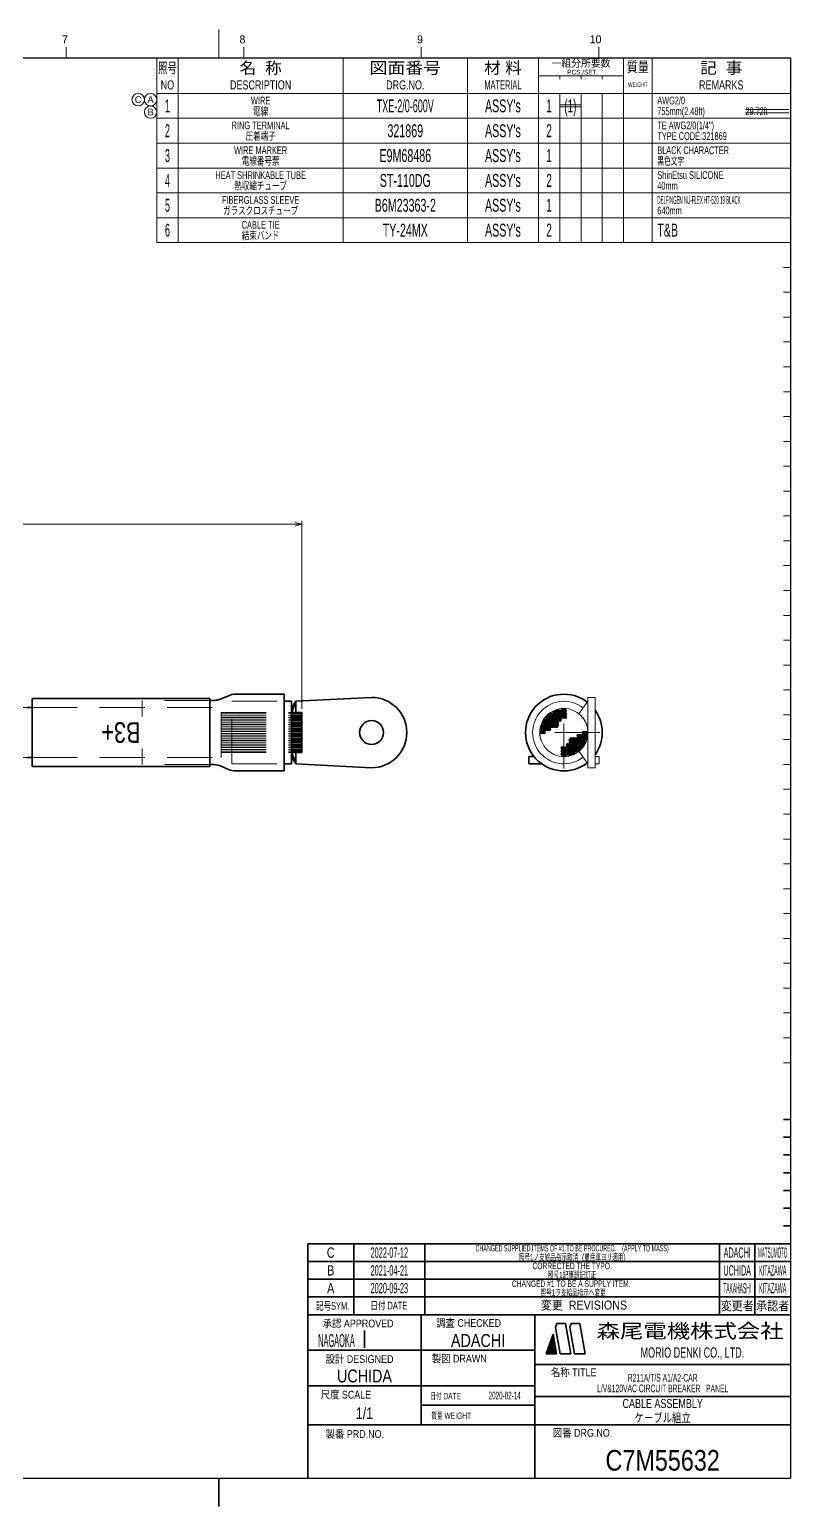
# Model space of a CAD drawing. Header units: millimetres. Extents: x 7 to 587, y 2 to 418.
# Drawn here: x 372.7 to 587, y 2 to 418 of the extents above; entities that cross this region are included whole.
import ezdxf
from ezdxf.enums import TextEntityAlignment as Align

# ---------------------------------------------------------------- set-up
doc = ezdxf.new("R2010")
doc.units = ezdxf.units.MM
doc.linetypes.add('DASHDOT', pattern=[25.3, 12.7, -6.3, 0, -6.3])
doc.linetypes.add('DASHED', pattern=[19, 12.7, -6.3])
for name, color, linetype in [('ケーブル', 7, 'Continuous'), ('ワイヤーマーカ', 7, 'Continuous'), ('収縮チューブ', 7, 'Continuous'), ('図面枠C7M', 7, 'Continuous'), ('寸法', 7, 'Continuous'), ('端子', 7, 'Continuous'), ('表題、部品表_01', 7, 'Continuous'), ('表題、部品表_02', 7, 'Continuous'), ('表題、部品表_03', 7, 'Continuous'), ('訂正記号', 7, 'Continuous')]:
    doc.layers.add(name, color=color, linetype=linetype)
doc.styles.add('HG丸ｺﾞｼｯｸM-PRO', font='')
doc.styles.get('HG丸ｺﾞｼｯｸM-PRO').set_extended_font_data('HG丸ｺﾞｼｯｸM-PRO')

# ---------------------------------------------------------------- blocks, each defined once
blk = doc.blocks.new('BLKF024')
at = {"layer": '図面枠C7M', "color": 3, "linetype": 'Continuous', "lineweight": 35}
for p, q in [((30.067393, 143.236108), (30.09438, 143.263095)), ((30.188706, 143.216), (30.264271, 143.291564)), ((30.310019, 143.195891), (30.434161, 143.320033)), ((30.431331, 143.175782), (30.604052, 143.348503)), ((30.552644, 143.155673), (30.773942, 143.376972)), ((30.673956, 143.135565), (30.943833, 143.405441)), ((30.795269, 143.115456), (31.113723, 143.43391)), ((30.916582, 143.095347), (31.283614, 143.462379)), ((31.037894, 143.075238), (31.453504, 143.490848)), ((31.159207, 143.05513), (31.623395, 143.519317)), ((31.280519, 143.035021), (31.793285, 143.547787)), ((31.401832, 143.014912), (31.963176, 143.576256)), ((31.523145, 142.994803), (32.133066, 143.604725)), ((31.644457, 142.974695), (32.302957, 143.633194)), ((31.76577, 142.954586), (32.472847, 143.661663)), ((31.887082, 142.934477), (32.642738, 143.690132)), ((32.008395, 142.914368), (32.812628, 143.718601)), ((32.129708, 142.894259), (32.982519, 143.747071)), ((32.25102, 142.874151), (33, 143.62313)), ((32.372333, 142.854042), (33, 143.481709)), ((32.493645, 142.833933), (33, 143.340288)), ((32.614958, 142.813824), (33, 143.198866)), ((32.736271, 142.793716), (33, 143.057445)), ((32.857583, 142.773607), (33, 142.916024)), ((32.978896, 142.753498), (33, 142.774602))]:
    blk.add_line(p, q, dxfattribs=at)
blk = doc.blocks.new('BLKF025')
at = {"layer": '図面枠C7M', "color": 3, "linetype": 'Continuous', "lineweight": 35}
for p, q in [((30.067393, 205.236108), (30.09438, 205.263095)), ((30.188706, 205.216), (30.264271, 205.291564)), ((30.310019, 205.195891), (30.434161, 205.320033)), ((30.431331, 205.175782), (30.604052, 205.348503)), ((30.552644, 205.155673), (30.773942, 205.376972)), ((30.673956, 205.135565), (30.943833, 205.405441)), ((30.795269, 205.115456), (31.113723, 205.43391)), ((30.916582, 205.095347), (31.283614, 205.462379)), ((31.037894, 205.075238), (31.453504, 205.490848)), ((31.159207, 205.05513), (31.623395, 205.519317)), ((31.280519, 205.035021), (31.793285, 205.547787)), ((31.401832, 205.014912), (31.963176, 205.576256)), ((31.523145, 204.994803), (32.133066, 205.604725)), ((31.644457, 204.974695), (32.302957, 205.633194)), ((31.76577, 204.954586), (32.472847, 205.661663)), ((31.887082, 204.934477), (32.642738, 205.690132)), ((32.008395, 204.914368), (32.812628, 205.718601)), ((32.129708, 204.894259), (32.982519, 205.747071)), ((32.25102, 204.874151), (33, 205.62313)), ((32.372333, 204.854042), (33, 205.481709)), ((32.493645, 204.833933), (33, 205.340288)), ((32.614958, 204.813824), (33, 205.198866)), ((32.736271, 204.793716), (33, 205.057445)), ((32.857583, 204.773607), (33, 204.916024)), ((32.978896, 204.753498), (33, 204.774602))]:
    blk.add_line(p, q, dxfattribs=at)
blk = doc.blocks.new('BLKF026')
at = {"layer": '図面枠C7M', "color": 4, "linetype": 'Continuous', "lineweight": 13}
for p, q in [((519.749617, 49.41693), (520.269705, 49.937017)), ((519.830546, 49.63928), (520.248506, 50.05724)), ((519.911475, 49.861631), (520.227307, 50.177463)), ((519.992404, 50.083981), (520.206109, 50.297686)), ((520.073333, 50.306331), (520.18491, 50.417909)), ((520.154262, 50.528681), (520.163712, 50.538131)), ((518.157871, 44.996757), (520.693675, 47.532561)), ((518.211969, 45.192276), (520.672477, 47.652784)), ((518.292898, 45.414626), (520.651278, 47.773006)), ((518.299292, 44.996757), (520.714874, 47.412338)), ((518.373827, 45.636976), (520.63008, 47.893229)), ((518.440714, 44.996757), (520.736072, 47.292115)), ((518.454756, 45.859327), (520.608881, 48.013452)), ((518.535684, 46.081677), (520.587682, 48.133675)), ((518.582135, 44.996757), (520.757271, 47.171892)), ((518.616613, 46.304027), (520.566484, 48.253898)), ((518.697542, 46.526377), (520.545285, 48.374121)), ((518.723556, 44.996757), (520.778469, 47.051669)), ((518.778471, 46.748727), (520.524087, 48.494343)), ((518.8594, 46.971078), (520.502888, 48.614566)), ((518.864978, 44.996757), (520.799668, 46.931447)), ((518.940329, 47.193428), (520.48169, 48.734789)), ((519.006399, 44.996757), (520.820866, 46.811224)), ((519.021258, 47.415778), (520.460491, 48.855012)), ((519.102186, 47.638128), (520.439293, 48.975235)), ((519.147821, 44.996757), (520.842065, 46.691001)), ((519.183115, 47.860479), (520.418094, 49.095457)), ((519.264044, 48.082829), (520.396896, 49.21568)), ((519.289242, 44.996757), (520.863263, 46.570778)), ((519.344973, 48.305179), (520.375697, 49.335903)), ((519.425902, 48.527529), (520.354499, 49.456126)), ((519.430663, 44.996757), (520.884462, 46.450555)), ((519.506831, 48.749879), (520.3333, 49.576349)), ((519.572085, 44.996757), (520.90566, 46.330332)), ((519.58776, 48.97223), (520.312102, 49.696572)), ((519.668689, 49.19458), (520.290903, 49.816794)), ((519.713506, 44.996757), (520.926859, 46.21011)), ((519.854927, 44.996757), (520.948057, 46.089887)), ((519.996349, 44.996757), (520.969256, 45.969664)), ((520.13777, 44.996757), (520.990455, 45.849441)), ((520.279191, 44.996757), (521.011653, 45.729218)), ((520.420613, 44.996757), (521.032852, 45.608995)), ((520.562034, 44.996757), (521.05405, 45.488773)), ((520.703455, 44.996757), (521.075249, 45.36855)), ((520.844877, 44.996757), (521.096447, 45.248327)), ((520.986298, 44.996757), (521.117646, 45.128104)), ((521.12772, 44.996757), (521.138844, 45.007881))]:
    blk.add_line(p, q, dxfattribs=at)
blk = doc.blocks.new('BLKF023')
at = {"layer": '図面枠C7M', "color": 4, "linetype": 'Continuous', "lineweight": 13}
for p, q in [((426, 410), (426, 418)), ((83, 413), (83, 410)), ((133, 413), (133, 410)), ((183, 413), (183, 410)), ((233, 413), (233, 410)), ((283, 413), (283, 410)), ((333, 413), (333, 410)), ((383, 413), (383, 410)), ((433, 413), (433, 410)), ((483, 413), (483, 410)), ((533, 413), (533, 410)), ((585, 393), (587, 393)), ((585, 386), (587, 386)), ((585, 379), (587, 379)), ((585, 372), (587, 372)), ((585, 365), (587, 365)), ((30, 360), (33, 360)), ((585, 358), (587, 358)), ((585, 351), (587, 351)), ((585, 344), (587, 344)), ((585, 337), (587, 337)), ((585, 330), (587, 330)), ((585, 323), (587, 323)), ((585, 316), (587, 316)), ((30, 310), (33, 310)), ((585, 309), (587, 309)), ((585, 302), (587, 302)), ((585, 295), (587, 295)), ((585, 288), (587, 288)), ((585, 281), (587, 281)), ((585, 274), (587, 274)), ((585, 267), (587, 267)), ((30, 260), (33, 260)), ((587, 260), (585, 260)), ((585, 253), (587, 253)), ((585, 246), (587, 246)), ((585, 239), (587, 239)), ((585, 232), (587, 232)), ((585, 225), (587, 225)), ((585, 218), (587, 218)), ((30, 210), (33, 210)), ((585, 211), (587, 211)), ((585, 204), (587, 204)), ((585, 197), (587, 197)), ((585, 190), (587, 190)), ((585, 183), (587, 183)), ((7, 177), (33, 177)), ((585, 176), (587, 176)), ((585, 169), (587, 169)), ((30, 160), (33, 160)), ((585, 162), (587, 162)), ((585, 155), (587, 155)), ((585, 148), (587, 148)), ((585, 141), (587, 141)), ((585, 134), (587, 134)), ((585, 127), (587, 127)), ((30, 110), (33, 110)), ((30, 60), (33, 60))]:
    blk.add_line(p, q, dxfattribs=at)
at = {"layer": '図面枠C7M', "color": 2, "linetype": 'Continuous', "lineweight": 25}
for p, q in [((33, 410), (587, 410)), ((33, 410), (33, 10)), ((587, 410), (587, 10)), ((7, 46), (7, 10)), ((7, 46), (33, 46)), ((7, 10), (587, 10))]:
    blk.add_line(p, q, dxfattribs=at)
at = {"layer": '図面枠C7M', "color": 3, "linetype": 'Continuous', "lineweight": 35}
for p, q in [((33, 205.75), (30, 205.25)), ((30, 205.25), (33, 204.75)), ((33, 143.75), (30, 143.25)), ((30, 143.25), (33, 142.75)), ((587, 111), (585, 111)), ((587, 106), (585, 106)), ((587, 101), (585, 101)), ((587, 96), (585, 96)), ((587, 91), (585, 91)), ((587, 86), (585, 86)), ((587, 81), (585, 81)), ((451, 76), (587, 76)), ((451, 76), (451, 10)), ((464, 56), (464, 76)), ((484, 56), (484, 76)), ((567, 56), (567, 76)), ((577, 56), (577, 76)), ((451, 71), (587, 71)), ((451, 66), (587, 66)), ((451, 61), (587, 61)), ((451, 56), (587, 56)), ((483, 56), (483, 25)), ((515, 56), (515, 10)), ((467.01, 51.56), (467.01, 46.69)), ((518.14, 45), (520.16, 50.55)), ((521.14, 45), (520.16, 50.55)), ((520.84, 52.4), (521.23, 53.5)), ((522.14, 45), (520.84, 52.4)), ((521.23, 53.5), (523.64, 53.5)), ((525.14, 45), (523.64, 53.5)), ((525.18, 53.5), (524.82, 52.51)), ((526.14, 45), (524.82, 52.51)), ((525.18, 53.5), (527.64, 53.5)), ((529.14, 45), (527.64, 53.5)), ((451, 46), (515, 46)), ((515, 42), (587, 42)), ((518.14, 45), (521.14, 45)), ((522.14, 45), (525.14, 45)), ((526.14, 45), (529.14, 45)), ((7, 40), (33, 40)), ((7, 34), (33, 34)), ((451, 36), (515, 36)), ((483, 30.5), (515, 30.5)), ((515, 33), (587, 33)), ((7, 28), (33, 28)), ((451, 25), (587, 25)), ((7, 22), (33, 22)), ((7, 16), (33, 16)), ((426, 2), (426, 10))]:
    blk.add_line(p, q, dxfattribs=at)
for name in ['BLKF025', 'BLKF024']:
    blk.add_blockref(name, (0, 0), dxfattribs=at)
at = {"layer": '図面枠C7M', "color": 4, "linetype": 'Continuous', "lineweight": 13}
blk.add_blockref('BLKF026', (0, 0), dxfattribs=at)
at = {"layer": '図面枠C7M', "color": 4, "linetype": 'Continuous', "lineweight": 13, "style": 'HG丸ｺﾞｼｯｸM-PRO'}
for s, height, width, p in [('1', 2.25, 1.003994, (81.79, 413.45)), ('2', 2.25, 1.003994, (131.79, 413.45)), ('3', 2.25, 1.003994, (181.79, 413.45)), ('4', 2.25, 1.003994, (231.79, 413.45)), ('5', 2.25, 1.003994, (281.79, 413.45)), ('6', 2.25, 1.003994, (331.79, 413.45)), ('7', 2.25, 1.003994, (381.79, 413.45)), ('8', 2.25, 1.003994, (431.8, 413.45)), ('9', 2.25, 1.003994, (481.8, 413.45)), ('10', 2.255, 1.003994, (530.4, 413.45)), ('A', 2.25, 1.002405, (26.79, 358.45)), ('B', 2.25, 1.004704, (26.79, 308.45)), ('D', 2.25, 1.002334, (26.79, 208.45)), ('E', 2.25, 1.001589, (26.79, 158.45)), ('F', 2.25, 0.998986, (26.79, 108.45)), ('G', 2.25, 1.003714, (26.79, 58.45))]:
    blk.add_text(s, height=height, dxfattribs=dict(at, width=width)).set_placement(p, align=Align.BOTTOM_LEFT)
at = {"layer": '図面枠C7M', "color": 3, "linetype": 'Continuous', "lineweight": 35, "style": 'HG丸ｺﾞｼｯｸM-PRO', "width": 1.001214}
blk.add_text('C', height=2.25, dxfattribs=at).set_placement((26.79, 258.45), align=Align.BOTTOM_LEFT)
at = {"layer": '図面枠C7M', "color": 4, "linetype": 'Continuous', "lineweight": 13, "style": 'HG丸ｺﾞｼｯｸM-PRO'}
for s, height, width, p in [('記号SYM.', 2.182, 0.69227, (458.03, 58.49)), ('日付 DATE', 2.182, 0.692507, (473.87, 58.58)), ('変更  REVISIONS', 2.5455, 0.887352, (528.85, 58.72)), ('変更者', 2.545, 0.887717, (572, 58.5)), ('承認者', 2.545, 0.887717, (582, 58.5)), ('承認 APPROVED', 2.1818, 0.863151, (465.21, 53.54)), ('調査 CHECKED', 2.182, 0.863174, (496.34, 53.67)), ('設計 DESIGNED', 2.1818, 0.862613, (465.61, 43.51)), ('製図 DRAWN', 2.182, 0.863099, (493.7, 43.65)), ('名称 TITLE', 2.182, 0.862489, (525.93, 39.77)), ('尺度 SCALE', 2.182, 0.862581, (461.78, 33.49)), ('日付 DATE', 1.818, 0.618255, (489.88, 33.09)), ('質量 WEIGHT', 1.818, 0.618812, (491.46, 27.55)), ('製番 PRD.NO.', 2.182, 0.863299, (464.29, 22.41)), ('図番 DRG.NO.', 2.182, 0.863083, (528.44, 22.73))]:
    blk.add_text(s, height=height, dxfattribs=dict(at, width=width)).set_placement(p, align=Align.MIDDLE_CENTER)
at = {"layer": '図面枠C7M', "color": 2, "linetype": 'Continuous', "lineweight": 25, "style": 'HG丸ｺﾞｼｯｸM-PRO', "width": 1.206081}
blk.add_text('森尾電機株式会社', height=4, dxfattribs=at).set_placement((558.72, 51.43), align=Align.MIDDLE_CENTER)
at = {"layer": '図面枠C7M', "color": 3, "linetype": 'Continuous', "lineweight": 35, "style": 'HG丸ｺﾞｼｯｸM-PRO', "width": 0.652197}
blk.add_text('MORIO DENKI CO., LTD.', height=2.9091, dxfattribs=at).set_placement((559.38, 45.36), align=Align.MIDDLE_CENTER)
blk = doc.blocks.new('BLKF027')
at = {"layer": '図面枠C7M', "color": 3, "linetype": 'Continuous', "lineweight": 35, "style": 'HG丸ｺﾞｼｯｸM-PRO'}
for s, height, width, p in [('C', 2.91, 0.782198, (457.5, 73.5)), ('2022-07-12', 2.909, 0.488281, (474, 73.5)), ('CHANGED SUPPLIED ITEMS OF #1 TO BE PROCURED.\u3000 (APPLY TO MASS)', 1.8182, 0.497754, (525.5, 74.75)), ('ADACHI', 2.909, 0.415454, (572, 73.5)), ('MATSUMOTO', 2.909, 0.26157, (582, 73.5)), ('B', 2.91, 0.78204, (457.5, 68.5)), ('2021-04-21', 2.909, 0.488281, (474, 68.5)), ('CORRECTED THE TYPO.', 1.8182, 0.618782, (525.5, 69.75)), ('UCHIDA', 2.909, 0.415827, (572, 68.5)), ('KITAZAWA', 2.909, 0.308644, (582, 68.5)), ('2020-09-23', 2.909, 0.488281, (474, 63.5)), ('CHANGED #1 TO BE A SUPPLY ITEM. ', 1.8182, 0.618152, (525.5, 64.75)), ('TAKAHASHI', 2.909, 0.284557, (572, 63.5)), ('KITAZAWA', 2.909, 0.308644, (582, 63.5)), ('NAGAOKA', 3.636, 0.414524, (459.11, 48.75)), ('ADACHI', 3.636, 0.830909, (499, 48.75)), ('UCHIDA', 3.636, 0.830691, (467, 38.75)), ('R211A/T/S A1/A2-CAR', 2.1818, 0.521924, (551, 38.25)), ('2020-02-14', 2.182, 0.482412, (506.5, 33.25)), ('L/V&120VAC CIRCUIT BREAKER\u3000PANEL', 2.1818, 0.522042, (551, 35.25)), ('1/1', 3.273, 0.80628, (467, 28.25)), ('CABLE ASSEMBLY', 2.5455, 0.74266, (551, 31)), ('C7M55632', 5.818, 0.846013, (551, 15))]:
    blk.add_text(s, height=height, dxfattribs=dict(at, width=width)).set_placement(p, align=Align.MIDDLE_CENTER)
blk = doc.blocks.new('BLKF030')
at = {"layer": 'ワイヤーマーカ', "color": 3, "linetype": 'Continuous', "lineweight": 35}
for p, q in [((373.4, 229.54), (373.4, 210.44)), ((373.4, 229.54), (423.4, 229.54)), ((423.4, 210.44), (423.4, 229.54)), ((373.4, 210.44), (423.4, 210.44))]:
    blk.add_line(p, q, dxfattribs=at)
at = {"layer": 'ワイヤーマーカ', "color": 3, "linetype": 'Continuous', "lineweight": 35, "style": 'HG丸ｺﾞｼｯｸM-PRO', "width": 0.782774}
blk.add_text('B3+', height=5.818, rotation=180, dxfattribs=at).set_placement((398.4, 219.99), align=Align.MIDDLE_CENTER)
blk = doc.blocks.new('BLKF031')
at = {"layer": '端子', "color": 3, "linetype": 'Continuous', "lineweight": 35}
for p, q in [((446.4, 226.86), (447.67, 228.85)), ((446.53, 225.64), (447.67, 228.85)), ((469.01, 229.89), (447.67, 228.85)), ((447.67, 225.64), (447.67, 228.85)), ((444.4, 228.79), (446.4, 228.79)), ((446.4, 211.19), (446.4, 228.79)), ((446.4, 213.12), (447.67, 211.13)), ((446.53, 214.34), (447.67, 211.13)), ((447.67, 211.13), (447.67, 214.34)), ((444.4, 211.19), (446.4, 211.19)), ((447.67, 211.13), (469.01, 210.08))]:
    blk.add_line(p, q, dxfattribs=at)
at = {"layer": '端子', "color": 4, "linetype": 'DASHED', "lineweight": 13}
for p, q in [((429.64, 228.79), (444.4, 228.79)), ((429.64, 211.19), (429.64, 228.79)), ((429.64, 211.19), (444.4, 211.19))]:
    blk.add_line(p, q, dxfattribs=at)
at = {"layer": '端子', "color": 3, "linetype": 'Continuous', "lineweight": 35}
blk.add_circle((469.01, 219.99), 3.37, dxfattribs=at)
blk.add_arc((469.01, 219.99), 9.91, 270, 90, dxfattribs=at)
blk = doc.blocks.new('BLKF035')
at = {"layer": '収縮チューブ', "color": 4, "linetype": 'DASHED', "lineweight": 13}
for p, q in [((404.4, 224.49), (404.4, 229.04)), ((423.4, 229.04), (404.4, 229.04)), ((404.4, 210.94), (404.4, 215.49)), ((423.4, 210.94), (404.4, 210.94))]:
    blk.add_line(p, q, dxfattribs=at)
at = {"layer": '収縮チューブ', "color": 3, "linetype": 'Continuous', "lineweight": 35}
for p, q in [((424.59, 229.04), (423.4, 229.04)), ((428.68, 230.37), (426.6, 229.46)), ((444.4, 230.79), (430.68, 230.79)), ((444.4, 209.19), (444.4, 230.79)), ((424.59, 210.94), (423.4, 210.94)), ((428.68, 209.61), (426.6, 210.52)), ((444.4, 209.19), (430.68, 209.19))]:
    blk.add_line(p, q, dxfattribs=at)
for centre, start, end in [((424.59, 234.04), 270, 293.6426), ((430.68, 225.79), 90, 113.6426), ((424.59, 205.94), 66.3574, 90), ((430.68, 214.19), 246.3574, 270)]:
    blk.add_arc(centre, 5, start, end, dxfattribs=at)
blk = doc.blocks.new('BLKF036')
at = {"layer": '端子', "color": 4, "linetype": 'Continuous', "lineweight": 13}
for p, q in [((527.4, 225.27), (529.94, 228.85)), ((531.97, 229.89), (529.94, 229.89)), ((529.94, 229.89), (529.94, 210.08)), ((531.97, 229.89), (531.97, 210.08)), ((527.4, 214.7), (529.94, 211.13)), ((531.97, 210.08), (529.94, 210.08))]:
    blk.add_line(p, q, dxfattribs=at)
blk.add_circle((523.17, 219.99), 6.77, dxfattribs=at)
blk.add_arc((523.17, 219.99), 8.8, 52.1005, 307.8995, dxfattribs=at)
blk = doc.blocks.new('BLKF037')
at = {"layer": '端子', "color": 3, "linetype": 'Continuous', "lineweight": 35}
for p, q in [((513.26, 211.19), (513.26, 213.22)), ((514.75, 213.22), (513.26, 213.22)), ((514.59, 213.42), (514.3, 213.22)), ((516.91, 211.19), (513.26, 211.19))]:
    blk.add_line(p, q, dxfattribs=at)
at = {"layer": '端子', "color": 4, "linetype": 'Continuous', "lineweight": 13}
for p, q in [((533.07, 213.22), (532.03, 213.22)), ((533.07, 211.19), (533.07, 213.22)), ((529.89, 211.19), (529.43, 211.19)), ((533.07, 211.19), (531.97, 211.19))]:
    blk.add_line(p, q, dxfattribs=at)
at = {"layer": '端子', "color": 4, "linetype": 'DASHED', "lineweight": 13}
blk.add_circle((523.17, 219.99), 6.77, dxfattribs=at)
blk = doc.blocks.new('FXTIP_ARROW_E')
at = {"color": 0, "linetype": 'Continuous', "lineweight": -2}
for q in [(-1, 0), (-0.97, 0.26), (-0.97, -0.26)]:
    blk.add_line((0, 0), q, dxfattribs=at)
blk = doc.blocks.new('BLKF041')
at = {"layer": '表題、部品表_02', "color": 4, "linetype": 'Continuous', "lineweight": 13}
for p, q in [((408.5, 400), (408.5, 393)), ((408.5, 400), (587, 400)), ((414.5, 400), (414.5, 393)), ((461, 400), (461, 393)), ((496, 400), (496, 393)), ((516, 400), (516, 393)), ((522, 400), (522, 393)), ((528, 400), (528, 393)), ((534, 393), (534, 400)), ((540, 400), (540, 393)), ((548, 400), (548, 393)), ((587, 400), (587, 393)), ((408.5, 393), (587, 393))]:
    blk.add_line(p, q, dxfattribs=at)
blk = doc.blocks.new('BLKF043')
at = {"layer": '表題、部品表_02', "color": 4, "linetype": 'Continuous', "lineweight": 13}
for p, q in [((408.5, 393), (408.5, 386)), ((408.5, 393), (587, 393)), ((414.5, 393), (414.5, 386)), ((461, 393), (461, 386)), ((496, 393), (496, 386)), ((516, 393), (516, 386)), ((522, 393), (522, 386)), ((528, 393), (528, 386)), ((534, 386), (534, 393)), ((540, 393), (540, 386)), ((548, 393), (548, 386)), ((587, 393), (587, 386)), ((408.5, 386), (587, 386))]:
    blk.add_line(p, q, dxfattribs=at)
blk = doc.blocks.new('BLKF046')
at = {"layer": '表題、部品表_01', "color": 4, "linetype": 'Continuous', "lineweight": 13}
for p, q in [((408.5, 410), (408.5, 400)), ((408.5, 410), (587, 410)), ((414.5, 410), (414.5, 400)), ((461, 410), (461, 400)), ((496, 410), (496, 400)), ((516, 410), (516, 400)), ((540, 410), (540, 400)), ((548, 410), (548, 400)), ((587, 410), (587, 400)), ((516, 405), (540, 405)), ((522, 404), (522, 405)), ((528, 405), (528, 404)), ((534, 405), (534, 404)), ((408.5, 400), (587, 400))]:
    blk.add_line(p, q, dxfattribs=at)
at = {"layer": '表題、部品表_01', "color": 3, "linetype": 'Continuous', "lineweight": 35, "style": 'HG丸ｺﾞｼｯｸM-PRO'}
for s, height, width, p in [('照号', 2.909, 0.651535, (411.5, 407.2)), ('名  称', 3.273, 1.042426, (437.75, 407.2)), ('図面番号', 3.273, 1.127518, (478.5, 407.2)), ('材 料', 3.273, 1.042439, (506, 407.2)), ('一組分所要数', 2.036, 0.966638, (528, 408.5)), ('質量', 2.909, 0.781842, (544, 407.5)), ('記  事', 3.273, 1.042426, (567.5, 407.2)), ('NO', 2.545, 0.740841, (411.5, 402.4)), ('DESCRIPTION', 2.5455, 0.741365, (437.75, 402.4)), ('DRG.NO.', 2.545, 0.741189, (478.5, 402.4)), ('MATERIAL', 2.545, 0.594756, (506, 402.4)), ('PCS./SET.', 1.309, 0.862935, (528.5, 406)), ('REMARKS', 2.545, 0.742803, (567.5, 402.4)), ('WEIGHT', 1.309, 0.635507, (544, 402.5))]:
    blk.add_text(s, height=height, dxfattribs=dict(at, width=width)).set_placement(p, align=Align.MIDDLE_CENTER)
blk = doc.blocks.new('BLKF045')
at = {"layer": '表題、部品表_01', "color": 3, "linetype": 'Continuous', "lineweight": 13}
blk.add_blockref('BLKF046', (0, 0), dxfattribs=at)
blk = doc.blocks.new('BLKF047')
at = {"layer": '表題、部品表_02', "color": 4, "linetype": 'Continuous', "lineweight": 13}
for p, q in [((408.5, 386), (408.5, 379)), ((408.5, 386), (587, 386)), ((414.5, 386), (414.5, 379)), ((461, 386), (461, 379)), ((496, 386), (496, 379)), ((516, 386), (516, 379)), ((522, 386), (522, 379)), ((528, 386), (528, 379)), ((534, 379), (534, 386)), ((540, 386), (540, 379)), ((548, 386), (548, 379)), ((587, 386), (587, 379)), ((408.5, 379), (587, 379))]:
    blk.add_line(p, q, dxfattribs=at)
blk = doc.blocks.new('BLKF049')
at = {"layer": '表題、部品表_02', "color": 4, "linetype": 'Continuous', "lineweight": 13}
for p, q in [((408.5, 379), (408.5, 372)), ((408.5, 379), (587, 379)), ((414.5, 379), (414.5, 372)), ((461, 379), (461, 372)), ((496, 379), (496, 372)), ((516, 379), (516, 372)), ((522, 379), (522, 372)), ((528, 379), (528, 372)), ((534, 372), (534, 379)), ((540, 379), (540, 372)), ((548, 379), (548, 372)), ((587, 379), (587, 372)), ((408.5, 372), (587, 372))]:
    blk.add_line(p, q, dxfattribs=at)
blk = doc.blocks.new('BLKF051')
at = {"layer": '表題、部品表_02', "color": 4, "linetype": 'Continuous', "lineweight": 13}
for p, q in [((408.5, 372), (408.5, 365)), ((408.5, 372), (587, 372)), ((414.5, 372), (414.5, 365)), ((461, 372), (461, 365)), ((496, 372), (496, 365)), ((516, 372), (516, 365)), ((522, 372), (522, 365)), ((528, 372), (528, 365)), ((534, 365), (534, 372)), ((540, 372), (540, 365)), ((548, 372), (548, 365)), ((587, 372), (587, 365)), ((408.5, 365), (587, 365))]:
    blk.add_line(p, q, dxfattribs=at)
blk = doc.blocks.new('BLKF053')
at = {"layer": '表題、部品表_02', "color": 4, "linetype": 'Continuous', "lineweight": 13}
for p, q in [((408.5, 365), (408.5, 358)), ((408.5, 365), (587, 365)), ((414.5, 365), (414.5, 358)), ((461, 365), (461, 358)), ((496, 365), (496, 358)), ((516, 365), (516, 358)), ((522, 365), (522, 358)), ((528, 365), (528, 358)), ((534, 358), (534, 365)), ((540, 365), (540, 358)), ((548, 365), (548, 358)), ((587, 365), (587, 358)), ((408.5, 358), (587, 358))]:
    blk.add_line(p, q, dxfattribs=at)
blk = doc.blocks.new('BLKF055')
at = {"layer": 'ケーブル', "color": 3, "linetype": 'Continuous', "lineweight": 35}
for p, q in [((181.4, 214.34), (181.4, 225.64)), ((184.4, 225.64), (181.4, 225.64)), ((184.4, 225.24), (181.4, 225.24)), ((184.4, 224.74), (181.4, 224.74)), ((258.9, 227.04), (257.4, 227.04)), ((371.9, 227.04), (373.4, 227.04)), ((446.4, 225.64), (449.4, 225.64)), ((446.4, 225.24), (449.4, 225.24)), ((446.4, 224.74), (449.4, 224.74)), ((449.4, 214.34), (449.4, 225.64)), ((184.4, 224.24), (181.4, 224.24)), ((184.4, 223.74), (181.4, 223.74)), ((184.4, 223.24), (181.4, 223.24)), ((184.4, 222.74), (181.4, 222.74)), ((184.4, 222.24), (181.4, 222.24)), ((184.4, 221.74), (181.4, 221.74)), ((184.4, 221.24), (181.4, 221.24)), ((184.4, 220.74), (181.4, 220.74)), ((446.4, 224.24), (449.4, 224.24)), ((446.4, 223.74), (449.4, 223.74)), ((446.4, 223.24), (449.4, 223.24)), ((446.4, 222.74), (449.4, 222.74)), ((446.4, 222.24), (449.4, 222.24)), ((446.4, 221.74), (449.4, 221.74)), ((446.4, 221.24), (449.4, 221.24)), ((446.4, 220.74), (449.4, 220.74)), ((184.4, 220.24), (181.4, 220.24)), ((184.4, 219.74), (181.4, 219.74)), ((184.4, 219.24), (181.4, 219.24)), ((184.4, 218.74), (181.4, 218.74)), ((184.4, 218.24), (181.4, 218.24)), ((184.4, 217.74), (181.4, 217.74)), ((184.4, 217.24), (181.4, 217.24)), ((184.4, 216.74), (181.4, 216.74)), ((446.4, 220.24), (449.4, 220.24)), ((446.4, 219.74), (449.4, 219.74)), ((446.4, 219.24), (449.4, 219.24)), ((446.4, 218.74), (449.4, 218.74)), ((446.4, 218.24), (449.4, 218.24)), ((446.4, 217.74), (449.4, 217.74)), ((446.4, 217.24), (449.4, 217.24)), ((446.4, 216.74), (449.4, 216.74)), ((184.4, 216.24), (181.4, 216.24)), ((184.4, 215.74), (181.4, 215.74)), ((184.4, 215.24), (181.4, 215.24)), ((184.4, 214.74), (181.4, 214.74)), ((183.69, 214.34), (181.4, 214.34)), ((258.9, 212.94), (257.4, 212.94)), ((371.9, 212.94), (373.4, 212.94)), ((446.4, 216.24), (449.4, 216.24)), ((446.4, 215.74), (449.4, 215.74)), ((446.4, 215.24), (449.4, 215.24)), ((446.4, 214.74), (449.4, 214.74)), ((446.4, 214.34), (449.4, 214.34))]:
    blk.add_line(p, q, dxfattribs=at)
at = {"layer": 'ケーブル', "color": 4, "linetype": 'DASHED', "lineweight": 13}
for p, q in [((204.17, 225.64), (184.4, 225.64)), ((204.17, 225.24), (184.4, 225.24)), ((204.17, 224.74), (184.4, 224.74)), ((204.17, 212.94), (204.17, 227.04)), ((257.4, 227.04), (204.17, 227.04)), ((258.9, 227.04), (266.93, 227.04)), ((270.87, 227.04), (310.65, 227.04)), ((313.64, 227.04), (359.93, 227.04)), ((371.9, 227.04), (363.87, 227.04)), ((373.4, 227.04), (426.64, 227.04)), ((426.64, 212.94), (426.64, 227.04)), ((426.64, 225.64), (446.4, 225.64)), ((426.64, 225.24), (446.4, 225.24)), ((426.64, 224.74), (446.4, 224.74)), ((204.17, 224.24), (184.4, 224.24)), ((204.17, 223.74), (184.4, 223.74)), ((204.17, 223.24), (184.4, 223.24)), ((204.17, 222.74), (184.4, 222.74)), ((204.17, 222.24), (184.4, 222.24)), ((204.17, 221.74), (184.4, 221.74)), ((204.17, 221.24), (184.4, 221.24)), ((204.17, 220.74), (184.4, 220.74)), ((426.64, 224.24), (446.4, 224.24)), ((426.64, 223.74), (446.4, 223.74)), ((426.64, 223.24), (446.4, 223.24)), ((426.64, 222.74), (446.4, 222.74)), ((426.64, 222.24), (446.4, 222.24)), ((426.64, 221.74), (446.4, 221.74)), ((426.64, 221.24), (446.4, 221.24)), ((426.64, 220.74), (446.4, 220.74)), ((204.17, 220.24), (184.4, 220.24)), ((204.17, 219.74), (184.4, 219.74)), ((204.17, 219.24), (184.4, 219.24)), ((204.17, 218.74), (184.4, 218.74)), ((204.17, 218.24), (184.4, 218.24)), ((204.17, 217.74), (184.4, 217.74)), ((204.17, 217.24), (184.4, 217.24)), ((204.17, 216.74), (184.4, 216.74)), ((426.64, 220.24), (446.4, 220.24)), ((426.64, 219.74), (446.4, 219.74)), ((426.64, 219.24), (446.4, 219.24)), ((426.64, 218.74), (446.4, 218.74)), ((426.64, 218.24), (446.4, 218.24)), ((426.64, 217.74), (446.4, 217.74)), ((426.64, 217.24), (446.4, 217.24)), ((426.64, 216.74), (446.4, 216.74)), ((204.17, 214.34), (183.69, 214.34)), ((204.17, 216.24), (184.4, 216.24)), ((204.17, 215.74), (184.4, 215.74)), ((204.17, 215.24), (184.4, 215.24)), ((204.17, 214.74), (184.4, 214.74)), ((257.4, 212.94), (204.17, 212.94)), ((258.9, 212.94), (266.93, 212.94)), ((270.87, 212.94), (317.16, 212.94)), ((320.15, 212.94), (359.93, 212.94)), ((371.9, 212.94), (363.87, 212.94)), ((373.4, 212.94), (426.64, 212.94)), ((426.64, 216.24), (446.4, 216.24)), ((426.64, 215.74), (446.4, 215.74)), ((426.64, 215.24), (446.4, 215.24)), ((426.64, 214.74), (446.4, 214.74)), ((426.64, 214.34), (446.4, 214.34))]:
    blk.add_line(p, q, dxfattribs=at)
blk = doc.blocks.new('BLKF057')
at = {"layer": '訂正記号', "color": 4, "linetype": 'Continuous', "lineweight": 13}
blk.add_circle((406.75, 398.25), 1.75, dxfattribs=at)
at = {"layer": '訂正記号', "color": 4, "linetype": 'Continuous', "lineweight": 13, "style": 'HG丸ｺﾞｼｯｸM-PRO', "width": 1.042301}
blk.add_text('A', height=1.91, dxfattribs=at).set_placement((406.75, 398.25), align=Align.MIDDLE_CENTER)
blk = doc.blocks.new('BLKF058')
at = {"layer": '訂正記号', "color": 4, "linetype": 'Continuous', "lineweight": 13}
blk.add_circle((406.75, 394.75), 1.75, dxfattribs=at)
at = {"layer": '訂正記号', "color": 4, "linetype": 'Continuous', "lineweight": 13, "style": 'HG丸ｺﾞｼｯｸM-PRO', "width": 1.04272}
blk.add_text('B', height=1.91, dxfattribs=at).set_placement((406.75, 394.75), align=Align.MIDDLE_CENTER)
blk = doc.blocks.new('BLKF059')
at = {"layer": '訂正記号', "color": 4, "linetype": 'Continuous', "lineweight": 13}
blk.add_circle((403.25, 398.25), 1.75, dxfattribs=at)
at = {"layer": '訂正記号', "color": 4, "linetype": 'Continuous', "lineweight": 13, "style": 'HG丸ｺﾞｼｯｸM-PRO', "width": 1.042931}
blk.add_text('C', height=1.91, dxfattribs=at).set_placement((403.25, 398.25), align=Align.MIDDLE_CENTER)

msp = doc.modelspace()

# ---------------------------------------------------------------- linework, layer by layer
at = {"layer": 'ケーブル', "color": 3, "linetype": 'Continuous', "lineweight": 35}
for centre in [(518.92, 224.75), (519.42, 224.75), (519.67, 225.18), (519.92, 224.75), (520.17, 225.18), (520.42, 225.62), (520.42, 224.75), (520.67, 225.18), (520.92, 225.62), (520.92, 224.75), (521.17, 226.05), (521.17, 225.18), (521.42, 225.62), (521.42, 224.75), (521.67, 226.05), (521.67, 225.18), (521.92, 225.62), (521.92, 224.75), (522.17, 226.05), (522.17, 225.18), (522.42, 225.62), (522.42, 224.75), (522.67, 226.05), (522.67, 225.18), (522.92, 226.48), (522.92, 225.62), (522.92, 224.75), (523.17, 226.05), (523.17, 225.18), (523.42, 226.48), (523.42, 225.62), (523.42, 224.75), (523.67, 226.05), (523.67, 225.18), (516.92, 221.29), (516.92, 220.42), (517.17, 221.72), (517.17, 220.85), (517.42, 223.02), (517.42, 222.15), (517.42, 221.29), (517.42, 220.42), (517.67, 223.45), (517.67, 222.59), (517.67, 221.72), (517.67, 220.85), (517.92, 223.02), (517.92, 222.15), (517.92, 221.29), (518.17, 223.45), (518.17, 222.59), (518.17, 221.72), (518.17, 220.85), (518.42, 223.89), (518.42, 223.02), (518.42, 222.15), (518.42, 221.29), (518.67, 224.32), (518.67, 223.45), (518.67, 222.59), (518.67, 221.72), (518.67, 220.85), (518.92, 223.89), (518.92, 223.02), (518.92, 222.15), (518.92, 221.29), (519.17, 224.32), (519.17, 223.45), (519.17, 222.59), (519.17, 221.72), (519.17, 220.85), (519.42, 223.89), (519.42, 223.02), (519.42, 222.15), (519.67, 224.32), (519.67, 223.45), (519.67, 222.59), (519.67, 221.72), (519.92, 223.89), (519.92, 223.02), (519.92, 222.15), (520.17, 224.32), (520.17, 223.45), (520.17, 222.59), (520.17, 221.72), (520.42, 223.89), (520.42, 223.02), (520.42, 222.15), (520.67, 224.32), (520.67, 223.45), (520.67, 222.59), (520.67, 221.72), (520.92, 223.89), (520.92, 223.02), (520.92, 222.15), (521.17, 224.32), (521.17, 223.45), (521.17, 222.59), (521.17, 221.72), (521.42, 223.89), (521.42, 223.02), (521.42, 222.15), (521.67, 224.32), (521.67, 223.45), (521.92, 223.89), (522.17, 224.32), (522.17, 223.45), (522.67, 224.32), (523.17, 224.32), (523.67, 224.32), (516.67, 219.99), (517.17, 219.99), (517.67, 219.99), (524.17, 216.52), (524.42, 216.09), (524.67, 216.52), (524.92, 217.82), (524.92, 216.96), (524.92, 216.09), (525.17, 218.26), (525.17, 217.39), (525.17, 216.52), (525.42, 217.82), (525.42, 216.96), (525.42, 216.09), (525.67, 218.26), (525.67, 217.39), (525.67, 216.52), (525.92, 217.82), (525.92, 216.96), (525.92, 216.09), (526.17, 218.26), (526.17, 217.39), (526.17, 216.52), (526.42, 217.82), (526.42, 216.96), (526.42, 216.09), (526.67, 218.26), (526.67, 217.39), (526.67, 216.52), (526.92, 217.82), (526.92, 216.96), (526.92, 216.09), (527.17, 219.12), (527.17, 218.26), (527.17, 217.39), (527.17, 216.52), (527.42, 218.69), (527.42, 217.82), (527.42, 216.96), (527.42, 216.09), (527.67, 219.12), (527.67, 218.26), (527.67, 217.39), (527.67, 216.52), (527.92, 218.69), (527.92, 217.82), (527.92, 216.96), (527.92, 216.09), (528.17, 219.12), (528.17, 218.26), (528.17, 217.39), (528.17, 216.52), (528.42, 218.69), (528.42, 217.82), (528.42, 216.96), (528.67, 219.99), (528.67, 219.12), (528.67, 218.26), (528.67, 217.39), (528.67, 216.52), (528.92, 219.56), (528.92, 218.69), (528.92, 217.82), (528.92, 216.96), (529.17, 219.99), (529.17, 219.12), (529.17, 218.26), (529.42, 219.56), (529.42, 218.69), (529.67, 219.99), (522.67, 215.66), (522.67, 214.79), (522.67, 213.93), (522.92, 215.23), (522.92, 214.36), (522.92, 213.49), (523.17, 215.66), (523.17, 214.79), (523.17, 213.93), (523.42, 215.23), (523.42, 214.36), (523.42, 213.49), (523.67, 215.66), (523.67, 214.79), (523.67, 213.93), (523.92, 215.23), (523.92, 214.36), (524.17, 215.66), (524.17, 214.79), (524.17, 213.93), (524.42, 215.23), (524.42, 214.36), (524.67, 215.66), (524.67, 214.79), (524.67, 213.93), (524.92, 215.23), (524.92, 214.36), (525.17, 215.66), (525.17, 214.79), (525.17, 213.93), (525.42, 215.23), (525.42, 214.36), (525.67, 215.66), (525.67, 214.79), (525.92, 215.23), (525.92, 214.36), (526.17, 215.66), (526.17, 214.79), (526.42, 215.23), (526.67, 215.66), (526.67, 214.79), (526.92, 215.23), (527.17, 215.66), (527.42, 215.23), (527.67, 215.66)]:
    msp.add_circle(centre, 0.25, dxfattribs=at)
at = {"layer": '収縮チューブ', "color": 3, "linetype": 'Continuous', "lineweight": 35}
for start, end in [(52.5646, 307.4354), (324.5791, 35.4209)]:
    msp.add_arc((523.17, 219.99), 10.8, start, end, dxfattribs=at)
at = {"layer": '寸法', "color": 4, "linetype": 'Continuous', "lineweight": 13}
for p, q in [((449.4, 226.64), (449.4, 279.65)), ((181.4, 278.65), (449.4, 278.65))]:
    msp.add_line(p, q, dxfattribs=at)
at = {"layer": '端子', "color": 4, "linetype": 'DASHDOT', "lineweight": 13}
for p, q in [((523.17, 209.84), (523.17, 230.14)), ((533.32, 219.99), (513.01, 219.99))]:
    msp.add_line(p, q, dxfattribs=at)
at = {"layer": '訂正記号', "color": 4, "linetype": 'Continuous', "lineweight": 13}
for p, q in [((522, 396.75), (528, 396.75)), ((522, 396.25), (528, 396.25)), ((574.32, 395.5), (586.5, 395.5)), ((574.32, 394.5), (586.5, 394.5))]:
    msp.add_line(p, q, dxfattribs=at)

# ---------------------------------------------------------------- block references
at = {"layer": 'ケーブル', "color": 4, "linetype": 'DASHED', "lineweight": 13}
msp.add_blockref('BLKF055', (0, 0), dxfattribs=at)
at = {"layer": 'ワイヤーマーカ', "color": 3, "linetype": 'Continuous', "lineweight": 35}
msp.add_blockref('BLKF030', (0, 0), dxfattribs=at)
at = {"layer": '収縮チューブ', "color": 3, "linetype": 'Continuous', "lineweight": 35}
msp.add_blockref('BLKF035', (0, 0), dxfattribs=at)
at = {"layer": '図面枠C7M', "color": 4, "linetype": 'Continuous', "lineweight": 13}
msp.add_blockref('BLKF023', (0, 0), dxfattribs=at)
at = {"layer": '図面枠C7M', "color": 3, "linetype": 'Continuous', "lineweight": 35}
msp.add_blockref('BLKF027', (0, 0), dxfattribs=at)
at = {"layer": '寸法', "color": 4, "linetype": 'Continuous', "lineweight": 13, "xscale": 2, "yscale": 2, "rotation": 360}
msp.add_blockref('FXTIP_ARROW_E', (449.4, 278.65), dxfattribs=at)
at = {"layer": '端子', "color": 3, "linetype": 'Continuous', "lineweight": 35}
msp.add_blockref('BLKF031', (0, 0), dxfattribs=at)
at = {"layer": '端子', "color": 4, "linetype": 'Continuous', "lineweight": 13}
for name in ['BLKF036', 'BLKF037']:
    msp.add_blockref(name, (0, 0), dxfattribs=at)
at = {"layer": '表題、部品表_01', "color": 3, "linetype": 'Continuous', "lineweight": 13}
msp.add_blockref('BLKF045', (0, 0), dxfattribs=at)
at = {"layer": '表題、部品表_02', "color": 4, "linetype": 'Continuous', "lineweight": 13}
for name in ['BLKF041', 'BLKF043', 'BLKF047', 'BLKF049', 'BLKF051', 'BLKF053']:
    msp.add_blockref(name, (0, 0), dxfattribs=at)
at = {"layer": '訂正記号', "color": 4, "linetype": 'Continuous', "lineweight": 13}
for name in ['BLKF059', 'BLKF057', 'BLKF058']:
    msp.add_blockref(name, (0, 0), dxfattribs=at)

# ---------------------------------------------------------------- texts
at = {"layer": '図面枠C7M', "color": 3, "linetype": 'Continuous', "lineweight": 35, "style": 'HG丸ｺﾞｼｯｸM-PRO'}
for s, height, width, p in [('照号1ノ支給品指示取消  (量産車ヨリ適用)', 1.8182, 0.618955, (525.5, 72.25)), ('照号1記事誤記訂正', 1.818, 0.619043, (525.5, 67.25)), ('A', 2.91, 0.782973, (457.5, 63.5)), (' 照号1ヲ支給品指示ヘ変更', 1.8182, 0.61886, (525.5, 62.25)), ('ケーブル組立', 2.545, 0.741121, (551, 27))]:
    msp.add_text(s, height=height, dxfattribs=dict(at, width=width)).set_placement(p, align=Align.MIDDLE_CENTER)
at = {"layer": '表題、部品表_03', "color": 3, "linetype": 'Continuous', "lineweight": 35, "style": 'HG丸ｺﾞｼｯｸM-PRO'}
for s, height, width, p in [('1', 3.64, 0.521199, (411.5, 396.5)), ('WIRE', 2.182, 0.692288, (437.75, 398)), ('電線', 2.182, 0.692256, (437.75, 395)), ('TXE-2/0-600V', 3.6364, 0.521403, (478.5, 396.5)), ("ASSY's", 3.636, 0.617769, (506, 396.5)), ('1', 3.64, 0.576062, (519, 396.5)), ('2', 3.64, 0.521199, (411.5, 389.5)), ('RING TERMINAL', 2.1818, 0.692703, (437.75, 391)), ('321869', 3.636, 0.619953, (478.5, 389.5)), ("ASSY's", 3.636, 0.617769, (506, 389.5)), ('2', 3.64, 0.576062, (519, 389.5)), ('圧着端子', 2.182, 0.692256, (437.75, 388)), ('3', 3.64, 0.521199, (411.5, 382.5)), ('WIRE MARKER', 2.1818, 0.692392, (437.75, 384)), ('E9M68486', 3.636, 0.619819, (478.5, 382.5)), ("ASSY's", 3.636, 0.617769, (506, 382.5)), ('1', 3.64, 0.576062, (519, 382.5)), ('電線番号票', 2.182, 0.692256, (437.75, 381)), ('4', 3.64, 0.521199, (411.5, 375.5)), ('HEAT SHRINKABLE TUBE', 2.1818, 0.692584, (437.75, 377)), ('熱収縮チューブ', 2.182, 0.692256, (437.75, 374)), ('ST-110DG', 3.636, 0.618366, (478.5, 375.5)), ("ASSY's", 3.636, 0.617769, (506, 375.5)), ('2', 3.64, 0.576062, (519, 375.5)), ('5', 3.64, 0.521199, (411.5, 368.5)), ('FIBERGLASS SLEEVE', 2.1818, 0.69181, (437.75, 370)), ('B6M23363-2', 3.636, 0.619572, (478.5, 368.5)), ("ASSY's", 3.636, 0.617769, (506, 368.5)), ('1', 3.64, 0.576062, (519, 368.5)), ('ガラスクロスチューブ', 2.182, 0.692256, (437.75, 367)), ('6', 3.64, 0.521199, (411.5, 361.5)), ('CABLE TIE', 2.182, 0.693184, (437.75, 363)), ('TY-24MX', 3.636, 0.618852, (478.5, 361.5)), ("ASSY's", 3.636, 0.617769, (506, 361.5)), ('2', 3.64, 0.576062, (519, 361.5)), ('結束バンド', 2.182, 0.692256, (437.75, 360))]:
    msp.add_text(s, height=height, dxfattribs=dict(at, width=width)).set_placement(p, align=Align.MIDDLE_CENTER)
for s, height, width, p in [('AWG2/0', 2.182, 0.618891, (549.5, 398)), ('755mm(2.48ft)', 2.1818, 0.619235, (549.5, 395)), ('TE AWG2/0(1/4")', 2.1818, 0.618998, (549.5, 391)), ('TYPE CODE:321869', 2.1818, 0.691751, (549.5, 388)), ('BLACK CHARACTER', 2.1818, 0.619316, (549.5, 384)), ('黒色文字', 2.182, 0.618958, (549.5, 381)), ('40mm', 2.182, 0.618711, (549.5, 374)), ('ShinEtsu SILICONE', 2.1818, 0.692402, (549.5, 377)), ('DELFINGEN NU-FLEX HT-520 19 BLACK', 2.1818, 0.341599, (549.5, 370)), ('640mm', 2.182, 0.618937, (549.5, 367)), ('T&B', 3.636, 0.617576, (549.5, 361.5))]:
    msp.add_text(s, height=height, dxfattribs=dict(at, width=width)).set_placement(p, align=Align.MIDDLE_LEFT)
at = {"layer": '訂正記号', "color": 3, "linetype": 'Continuous', "lineweight": 35, "style": 'HG丸ｺﾞｼｯｸM-PRO', "width": 0.576968}
msp.add_text('(1)', height=3.636, dxfattribs=at).set_placement((525, 396.5), align=Align.MIDDLE_CENTER)
at = {"layer": '訂正記号', "color": 3, "linetype": 'Continuous', "lineweight": 35, "style": 'HG丸ｺﾞｼｯｸM-PRO', "width": 0.618955}
msp.add_text('29.72ft', height=2.182, dxfattribs=at).set_placement((574.32, 395), align=Align.MIDDLE_LEFT)

doc.saveas('drawing.dxf')
